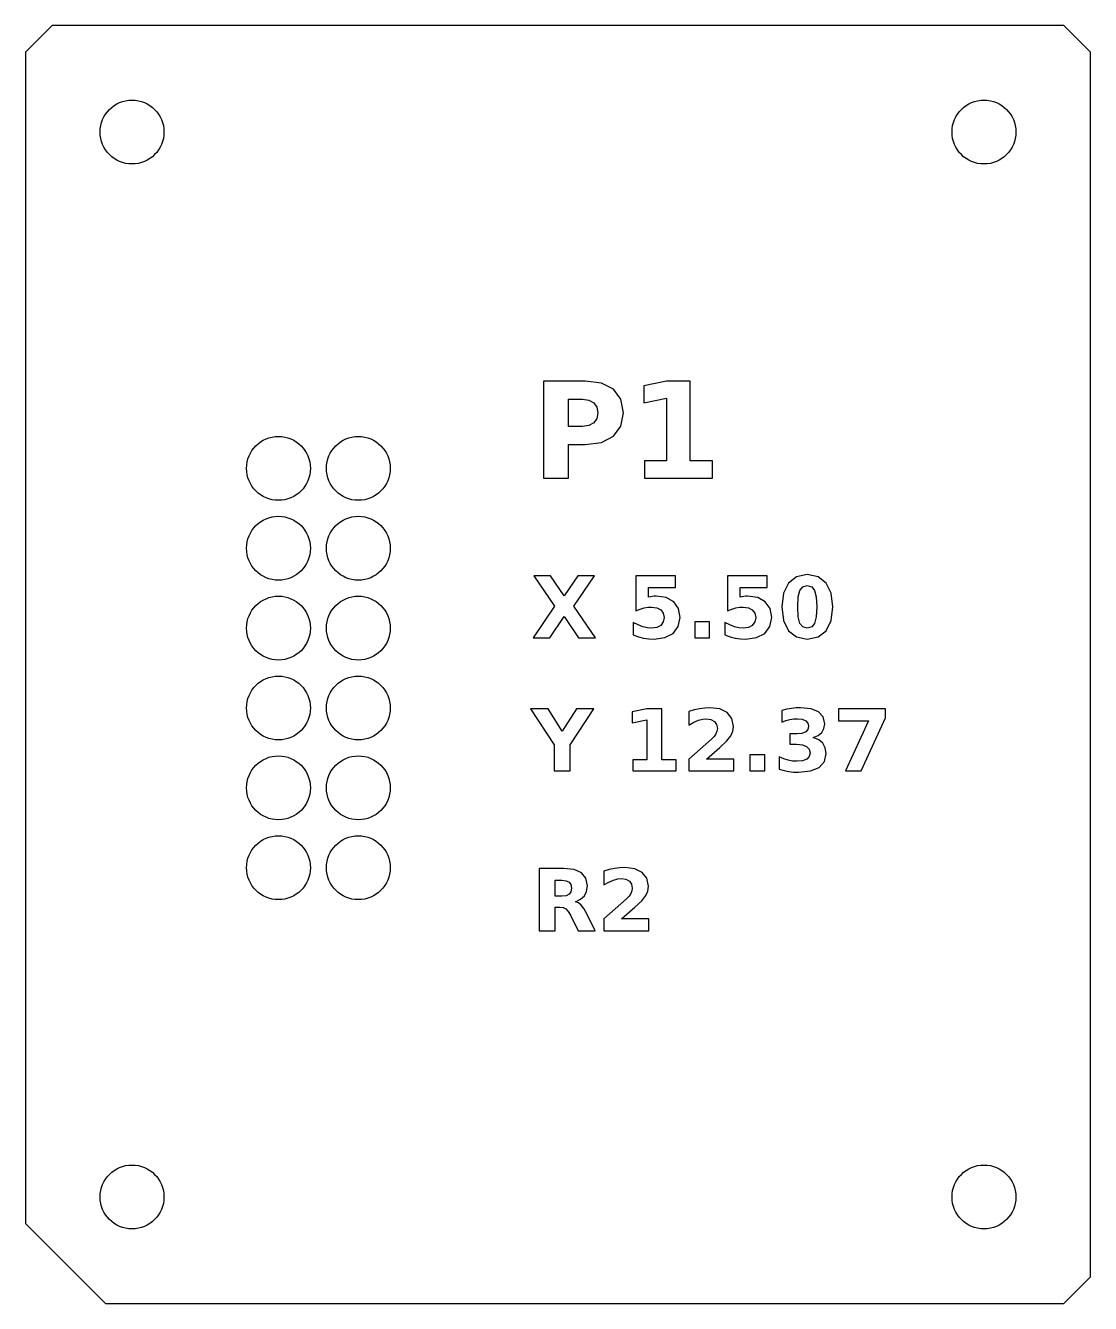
# Model space of a CAD drawing. Header units: millimetres. Extents: x -4 to 36, y -4 to 44.
import ezdxf

# ---------------------------------------------------------------- set-up
doc = ezdxf.new("R2010")
doc.units = ezdxf.units.MM
for name, color, linetype in [('CONTACT_HOLES', 3, 'Continuous'), ('MOUNT_HOLES', 1, 'Continuous'), ('OUTLINE', 7, 'Continuous'), ('RAISED_LABELS', 5, 'Continuous')]:
    doc.layers.add(name, color=color, linetype=linetype)

msp = doc.modelspace()

# ---------------------------------------------------------------- linework, layer by layer
at = {"layer": 'CONTACT_HOLES'}
for centre in [(5.5, 27.367), (8.5, 27.367), (5.5, 24.367), (8.5, 24.367), (5.5, 21.367), (8.5, 21.367), (5.5, 18.367), (8.5, 18.367), (5.5, 15.367), (8.5, 15.367), (5.5, 12.367), (8.5, 12.367)]:
    msp.add_circle(centre, 1.2, dxfattribs=at)
at = {"layer": 'MOUNT_HOLES'}
for centre in [(0, 40), (32, 40), (0, 0), (32, 0)]:
    msp.add_circle(centre, 1.2, dxfattribs=at)
at = {"layer": 'OUTLINE'}
msp.add_lwpolyline([(-1, -4), (35, -4), (36, -3), (36, 43), (35, 44), (-3, 44), (-4, 43), (-4, -1)], close=True, dxfattribs=at)
at = {"layer": 'RAISED_LABELS'}
for points in [[(16.399, 27), (16.399, 28.265), (17.019, 28.265), (17.634, 28.342), (18.087, 28.573), (18.366, 28.948), (18.459, 29.456), (18.366, 29.962), (18.087, 30.336), (17.634, 30.568), (17.019, 30.645), (15.459, 30.645), (15.459, 27)], [(21.8, 27), (21.8, 27.649), (20.97, 27.649), (20.97, 30.645), (20.076, 30.645), (19.229, 30.47), (19.229, 29.83), (20.081, 30.005), (20.081, 27.649), (19.251, 27.649), (19.251, 27)], [(16.919, 29.964), (17.161, 29.931), (17.341, 29.832), (17.453, 29.672), (17.491, 29.456), (17.453, 29.24), (17.341, 29.079), (17.161, 28.979), (16.919, 28.946), (16.399, 28.946), (16.399, 29.964)], [(16.232, 22.581), (15.72, 23.333), (15.092, 23.333), (15.87, 22.191), (15.061, 21), (15.691, 21), (16.232, 21.797), (16.776, 21), (17.403, 21), (16.594, 22.191), (17.372, 23.333), (16.741, 23.333)], [(20.062, 22.516), (19.683, 22.569), (19.609, 22.566), (19.538, 22.558), (19.469, 22.546), (19.4, 22.529), (19.4, 22.89), (20.416, 22.89), (20.416, 23.333), (18.92, 23.333), (18.92, 22.02), (19.083, 22.081), (19.236, 22.124), (19.378, 22.149), (19.512, 22.158), (19.708, 22.131), (19.857, 22.052), (19.951, 21.926), (19.983, 21.761), (19.951, 21.597), (19.857, 21.471), (19.708, 21.391), (19.512, 21.364), (19.356, 21.378), (19.189, 21.419), (19.014, 21.487), (18.828, 21.583), (18.828, 21.11), (19.021, 21.041), (19.215, 20.993), (19.41, 20.964), (19.608, 20.954), (20.017, 21.008), (20.325, 21.169), (20.519, 21.424), (20.584, 21.761), (20.525, 22.1), (20.346, 22.355)], [(23.051, 22.566), (22.98, 22.558), (22.911, 22.546), (22.842, 22.529), (22.842, 22.89), (23.858, 22.89), (23.858, 23.333), (22.362, 23.333), (22.362, 22.02), (22.525, 22.081), (22.678, 22.124), (22.82, 22.149), (22.954, 22.158), (23.15, 22.131), (23.299, 22.052), (23.393, 21.926), (23.425, 21.761), (23.393, 21.597), (23.299, 21.471), (23.15, 21.391), (22.954, 21.364), (22.798, 21.378), (22.631, 21.419), (22.456, 21.487), (22.27, 21.583), (22.27, 21.11), (22.463, 21.041), (22.657, 20.993), (22.852, 20.964), (23.05, 20.954), (23.459, 21.008), (23.767, 21.169), (23.961, 21.424), (24.026, 21.761), (23.967, 22.1), (23.788, 22.355), (23.504, 22.516), (23.124, 22.569)], [(24.465, 21.651), (24.652, 21.27), (24.955, 21.033), (25.364, 20.954), (25.771, 21.033), (26.073, 21.27), (26.261, 21.651), (26.323, 22.164), (26.261, 22.679), (26.073, 23.06), (25.771, 23.296), (25.364, 23.375), (24.955, 23.296), (24.652, 23.06), (24.465, 22.679), (24.402, 22.164)], [(25.025, 22.542), (25.087, 22.785), (25.198, 22.919), (25.364, 22.964), (25.53, 22.919), (25.639, 22.785), (25.701, 22.542), (25.721, 22.169), (25.701, 21.792), (25.639, 21.545), (25.529, 21.409), (25.364, 21.364), (25.198, 21.409), (25.087, 21.545), (25.025, 21.792), (25.004, 22.169)], [(21.134, 21.605), (21.134, 21), (21.697, 21), (21.697, 21.605)], [(16.459, 16), (16.459, 16.983), (17.349, 18.333), (16.689, 18.333), (16.158, 17.502), (15.627, 18.333), (14.969, 18.333), (15.858, 16.983), (15.858, 16)], [(19.906, 18.333), (19.334, 18.333), (18.792, 18.221), (18.792, 17.811), (19.337, 17.924), (19.337, 16.416), (18.806, 16.416), (18.806, 16), (20.438, 16), (20.438, 16.416), (19.906, 16.416)], [(21.762, 17.194), (20.91, 16.442), (20.91, 16), (22.606, 16), (22.606, 16.442), (21.579, 16.442), (22.078, 16.88), (22.339, 17.128), (22.492, 17.321), (22.566, 17.492), (22.59, 17.677), (22.532, 17.97), (22.358, 18.191), (22.08, 18.329), (21.707, 18.375), (21.515, 18.366), (21.319, 18.34), (21.119, 18.297), (20.917, 18.238), (20.917, 17.725), (21.102, 17.829), (21.274, 17.904), (21.435, 17.949), (21.582, 17.964), (21.747, 17.939), (21.875, 17.864), (21.958, 17.748), (21.986, 17.6), (21.972, 17.496), (21.931, 17.395), (21.861, 17.296)], [(26.041, 16.875), (25.949, 17.046), (25.798, 17.174), (25.59, 17.258), (25.775, 17.33), (25.909, 17.442), (25.989, 17.59), (26.017, 17.776), (25.96, 18.039), (25.791, 18.226), (25.508, 18.338), (25.111, 18.375), (24.94, 18.369), (24.767, 18.35), (24.591, 18.319), (24.413, 18.275), (24.413, 17.834), (24.561, 17.891), (24.709, 17.931), (24.857, 17.956), (25.002, 17.964), (25.177, 17.946), (25.307, 17.89), (25.388, 17.802), (25.415, 17.683), (25.387, 17.556), (25.304, 17.466), (25.164, 17.413), (24.966, 17.395), (24.713, 17.395), (24.713, 17.008), (24.954, 17.008), (25.178, 16.987), (25.34, 16.926), (25.437, 16.825), (25.47, 16.684), (25.438, 16.547), (25.343, 16.447), (25.187, 16.385), (24.976, 16.364), (24.814, 16.375), (24.648, 16.407), (24.482, 16.46), (24.313, 16.535), (24.313, 16.07), (24.491, 16.02), (24.671, 15.983), (24.851, 15.962), (25.031, 15.954), (25.479, 16), (25.806, 16.135), (26.005, 16.357), (26.072, 16.663)], [(28.298, 17.994), (28.298, 18.333), (26.54, 18.333), (26.54, 17.89), (27.663, 17.89), (26.803, 16), (27.389, 16)], [(23.21, 16.605), (23.21, 16), (23.773, 16), (23.773, 16.605)], [(15.294, 10), (15.896, 10), (15.896, 10.883), (16.066, 10.883), (16.198, 10.867), (16.3, 10.819), (16.388, 10.727), (16.475, 10.579), (16.759, 10), (17.4, 10), (17.073, 10.662), (16.974, 10.838), (16.875, 10.963), (16.771, 11.045), (16.654, 11.091), (16.851, 11.181), (16.991, 11.309), (17.075, 11.479), (17.103, 11.689), (17.049, 11.979), (16.888, 12.178), (16.612, 12.294), (16.212, 12.333), (15.294, 12.333)], [(19.413, 10.442), (18.386, 10.442), (18.884, 10.88), (19.146, 11.128), (19.299, 11.321), (19.372, 11.492), (19.397, 11.677), (19.339, 11.97), (19.165, 12.191), (18.886, 12.329), (18.514, 12.375), (18.322, 12.366), (18.125, 12.34), (17.925, 12.297), (17.724, 12.238), (17.724, 11.725), (17.908, 11.829), (18.081, 11.904), (18.242, 11.949), (18.389, 11.964), (18.554, 11.939), (18.682, 11.864), (18.765, 11.748), (18.792, 11.6), (18.778, 11.496), (18.738, 11.396), (18.668, 11.296), (18.569, 11.194), (17.717, 10.442), (17.717, 10), (19.413, 10)], [(16.419, 11.369), (16.311, 11.316), (16.148, 11.299), (15.896, 11.299), (15.896, 11.897), (16.148, 11.897), (16.311, 11.88), (16.419, 11.828), (16.481, 11.737), (16.502, 11.6), (16.481, 11.462)]]:
    msp.add_lwpolyline(points, close=True, dxfattribs=at)

doc.saveas('drawing.dxf')
